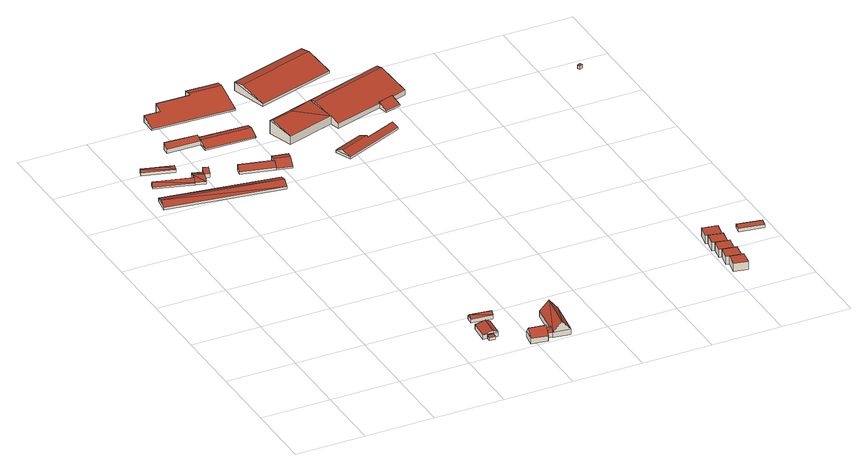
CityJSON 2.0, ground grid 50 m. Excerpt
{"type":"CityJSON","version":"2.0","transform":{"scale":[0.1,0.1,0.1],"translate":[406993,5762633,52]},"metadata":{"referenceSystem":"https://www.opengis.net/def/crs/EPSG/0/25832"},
"CityObjects":{
"building1":{"type":"Building","attributes":{"Gemeindeschluessel":"05515000","Geometrietyp2DReferenz":"3000","function":"51002_1230","roofType":"5000","measuredHeight":3.34},"geometry":[{"type":"Solid","lod":"2","boundaries":[[[[0,1,2,3]],[[4,5,1,0]],[[6,7,5,4]],[[3,2,7,6]],[[0,8,4]],[[6,9,3]],[[8,0,3]],[[3,9,8]],[[4,8,9]],[[9,6,4]],[[1,5,7,2]]]],"semantics":{"surfaces":[{"type":"WallSurface"},{"type":"RoofSurface"},{"type":"GroundSurface"}],"values":[[0,0,0,0,1,0,1,1,1,1,2]]}}]},
"building2":{"type":"Building","attributes":{"Gemeindeschluessel":"05515000","Geometrietyp2DReferenz":"3000","function":"51002_1230"},"children":["building2-1","building2-2","building2-3"]},
"building2-1":{"type":"BuildingPart","attributes":{"roofType":"3100","measuredHeight":3.94},"parents":["building2"],"geometry":[{"type":"Solid","lod":"2","boundaries":[[[[10,11,12,13]],[[14,15,16,11,10]],[[17,18,19,20,21]],[[22,23,18,17]],[[24,25,22,17,26]],[[27,26,17]],[[26,27,10]],[[27,28,29,30,14,10]],[[28,27,17,21]],[[31,24,26,10,13]],[[12,11,16,19,18,23]],[[23,22,13,12]],[[32,21,20]],[[14,33,15]],[[19,16,15,20]],[[15,33,32,20]],[[21,32,29,28]],[[33,14,30]],[[32,33,30,29]],[[31,25,24]],[[31,13,22,25]]]],"semantics":{"surfaces":[{"type":"WallSurface"},{"type":"RoofSurface"},{"type":"GroundSurface"},{"type":"ClosureSurface"}],"values":[[0,0,0,0,1,1,1,1,0,0,2,3,0,0,3,3,0,0,3,0,3]]}}]},
"building2-2":{"type":"BuildingPart","attributes":{"roofType":"2100","measuredHeight":5.38},"parents":["building2"],"geometry":[{"type":"Solid","lod":"2","boundaries":[[[[34,35,23,22,36]],[[37,38,35,34]],[[31,13,12,38,37]],[[34,36,25,31,37]],[[23,35,38,12]],[[25,36,22]],[[23,12,13,22]],[[13,31,25,22]]]],"semantics":{"surfaces":[{"type":"WallSurface"},{"type":"RoofSurface"},{"type":"GroundSurface"},{"type":"ClosureSurface"}],"values":[[0,0,0,1,2,0,3,3]]}}]},
"building2-3":{"type":"BuildingPart","attributes":{"roofType":"3100","measuredHeight":3.43},"parents":["building2"],"geometry":[{"type":"Solid","lod":"2","boundaries":[[[[39,40,16,15]],[[41,42,40,39]],[[20,19,42,41]],[[39,43,41]],[[15,33,30,44,43]],[[43,39,15]],[[43,44,29,32,20]],[[20,41,43]],[[40,42,19,16]],[[19,20,15,16]],[[29,44,30]],[[32,33,15,20]],[[29,30,33,32]]]],"semantics":{"surfaces":[{"type":"WallSurface"},{"type":"RoofSurface"},{"type":"GroundSurface"},{"type":"ClosureSurface"}],"values":[[0,0,0,0,1,1,1,1,2,3,0,3,3]]}}]},
"building3":{"type":"Building","attributes":{"Gemeindeschluessel":"05515000","Geometrietyp2DReferenz":"3000","function":"51002_1230","roofType":"3100","measuredHeight":4.16},"geometry":[{"type":"Solid","lod":"2","boundaries":[[[[45,46,47,48]],[[49,50,46,45]],[[51,52,50,49]],[[48,47,52,51]],[[45,53,49]],[[51,54,48]],[[53,45,48]],[[48,54,53]],[[49,53,54]],[[54,51,49]],[[46,50,52,47]]]],"semantics":{"surfaces":[{"type":"WallSurface"},{"type":"RoofSurface"},{"type":"GroundSurface"}],"values":[[0,0,0,0,0,0,1,1,1,1,2]]}}]},
"building4":{"type":"Building","attributes":{"Gemeindeschluessel":"05515000","Geometrietyp2DReferenz":"3000","function":"31001_2700","roofType":"2100","measuredHeight":2.75},"geometry":[{"type":"Solid","lod":"2","boundaries":[[[[55,56,57,58]],[[59,60,56,55]],[[61,62,60,59]],[[58,57,62,61]],[[59,55,58,61]],[[56,60,62,57]]]],"semantics":{"surfaces":[{"type":"WallSurface"},{"type":"RoofSurface"},{"type":"GroundSurface"}],"values":[[0,0,0,0,1,2]]}}]},
"building5":{"type":"Building","attributes":{"Gemeindeschluessel":"05515000","Geometrietyp2DReferenz":"3000","function":"31001_2700","roofType":"5000","measuredHeight":5.14},"geometry":[{"type":"Solid","lod":"2","boundaries":[[[[63,64,65,66]],[[67,68,64,63]],[[69,70,68,67]],[[71,72,70,69]],[[73,74,72,71]],[[75,76,74,73]],[[66,65,76,75]],[[75,77,78,79,66]],[[80,79,78,81,82,83]],[[83,82,69,67]],[[82,81,71,69]],[[81,78,77,73,71]],[[80,83,67,63]],[[79,80,63,66]],[[77,75,73]],[[64,68,70,72,74,76,65]]]],"semantics":{"surfaces":[{"type":"WallSurface"},{"type":"RoofSurface"},{"type":"GroundSurface"}],"values":[[0,0,0,0,0,0,0,1,1,0,0,0,0,0,0,2]]}}]},
"building6":{"type":"Building","attributes":{"Gemeindeschluessel":"05515000","Geometrietyp2DReferenz":"3000","function":"51002_1230"},"children":["building6-1","building6-2"]},
"building6-1":{"type":"BuildingPart","attributes":{"roofType":"3100","measuredHeight":4.13},"parents":["building6"],"geometry":[{"type":"Solid","lod":"2","boundaries":[[[[84,85,86,87]],[[88,89,85,84]],[[90,91,89,88]],[[87,86,92,93]],[[94,95,96,97,98,99]],[[100,98,97,88]],[[100,88,84]],[[99,98,100,84,87]],[[97,96,101,90,88]],[[94,99,87,93]],[[85,89,91,92,86]],[[91,90,93,92]],[[101,96,95]],[[101,95,94,93,90]]]],"semantics":{"surfaces":[{"type":"WallSurface"},{"type":"RoofSurface"},{"type":"GroundSurface"},{"type":"ClosureSurface"}],"values":[[0,0,0,0,1,1,0,0,0,0,2,3,0,3]]}}]},
"building6-2":{"type":"BuildingPart","attributes":{"roofType":"2100","measuredHeight":5.26},"parents":["building6"],"geometry":[{"type":"Solid","lod":"2","boundaries":[[[[102,103,104,105]],[[106,94,93,92,103,102]],[[105,104,91,90,101]],[[95,106,102,105,101]],[[103,92,91,104]],[[94,106,95]],[[91,92,93,90]],[[90,93,94,95,101]]]],"semantics":{"surfaces":[{"type":"WallSurface"},{"type":"RoofSurface"},{"type":"GroundSurface"},{"type":"ClosureSurface"}],"values":[[0,0,0,1,2,0,3,3]]}}]},
"building7":{"type":"Building","attributes":{"Gemeindeschluessel":"05515000","Geometrietyp2DReferenz":"3000","function":"31001_2700","roofType":"3100","measuredHeight":4.74},"geometry":[{"type":"Solid","lod":"2","boundaries":[[[[107,108,109,110]],[[111,112,108,107]],[[113,114,112,111]],[[110,109,114,113]],[[107,115,111]],[[113,116,110]],[[110,116,115]],[[115,107,110]],[[116,113,111]],[[111,115,116]],[[108,112,114,109]]]],"semantics":{"surfaces":[{"type":"WallSurface"},{"type":"RoofSurface"},{"type":"GroundSurface"}],"values":[[0,0,0,0,0,0,1,1,1,1,2]]}}]},
"building8":{"type":"Building","attributes":{"Gemeindeschluessel":"05515000","Geometrietyp2DReferenz":"3000","function":"51002_1230","roofType":"5000","measuredHeight":7.28},"geometry":[{"type":"Solid","lod":"2","boundaries":[[[[117,118,119,120]],[[121,122,118,117]],[[123,124,122,121]],[[125,126,124,123]],[[127,128,126,125]],[[129,130,128,127]],[[131,132,130,129]],[[120,119,132,131]],[[133,134,131,129,127,125,123,121]],[[117,120,134,133]],[[117,133,121]],[[131,134,120]],[[118,122,124,126,128,130,132,119]]]],"semantics":{"surfaces":[{"type":"WallSurface"},{"type":"RoofSurface"},{"type":"GroundSurface"}],"values":[[0,0,0,0,0,0,0,0,1,1,0,0,2]]}}]},
"building9":{"type":"Building","attributes":{"Gemeindeschluessel":"05515000","Geometrietyp2DReferenz":"3000","function":"31001_1000","roofType":"5000","measuredHeight":9.2},"address":[{"country":"Germany","locality":"Münster","thoroughfareNumber":"60","thoroughfareName":"Coerder Liekweg"}],"geometry":[{"type":"Solid","lod":"2","boundaries":[[[[135,136,137,138]],[[139,140,136,135]],[[141,142,140,139]],[[143,144,142,141]],[[145,146,144,143]],[[138,137,146,145]],[[147,148,138,145,149]],[[147,150,139,148]],[[135,148,139]],[[150,147,149,143,141]],[[150,141,139]],[[149,145,143]],[[148,135,138]],[[136,140,142,144,146,137]]]],"semantics":{"surfaces":[{"type":"WallSurface"},{"type":"RoofSurface"},{"type":"GroundSurface"}],"values":[[0,0,0,0,0,0,1,1,1,0,0,0,0,2]]}}]},
"building10":{"type":"Building","attributes":{"Gemeindeschluessel":"05515000","Geometrietyp2DReferenz":"3000","function":"51002_1230"},"children":["building10-1","building10-2"]},
"building10-1":{"type":"BuildingPart","attributes":{"roofType":"3100","measuredHeight":4.6},"parents":["building10"],"geometry":[{"type":"Solid","lod":"2","boundaries":[[[[151,152,153,154]],[[155,156,152,151]],[[157,158,159,160]],[[154,153,158,157]],[[161,162,163,164]],[[162,161,165,166,151]],[[166,155,151]],[[165,161,164,157,160]],[[163,162,151,154]],[[164,163,154,157]],[[152,156,159,158,153]],[[156,155,160,159]],[[166,165,160,155]]]],"semantics":{"surfaces":[{"type":"WallSurface"},{"type":"RoofSurface"},{"type":"GroundSurface"},{"type":"ClosureSurface"}],"values":[[0,0,0,0,1,1,0,0,0,0,2,3,3]]}}]},
"building10-2":{"type":"BuildingPart","attributes":{"roofType":"2100","measuredHeight":4.35},"parents":["building10"],"geometry":[{"type":"Solid","lod":"2","boundaries":[[[[167,168,156,155,166,169]],[[170,171,168,167]],[[172,165,160,159,171,170]],[[167,169,172,170]],[[156,168,171,159]],[[166,165,172,169]],[[156,159,160,155]],[[160,165,166,155]]]],"semantics":{"surfaces":[{"type":"WallSurface"},{"type":"RoofSurface"},{"type":"GroundSurface"},{"type":"ClosureSurface"}],"values":[[0,0,0,1,2,0,3,3]]}}]},
"building11":{"type":"Building","attributes":{"Gemeindeschluessel":"05515000","Geometrietyp2DReferenz":"3000","function":"31001_2700","roofType":"3100","measuredHeight":6.51},"geometry":[{"type":"Solid","lod":"2","boundaries":[[[[173,174,142,175]],[[176,177,174,173]],[[178,144,177,176]],[[175,142,144,178]],[[173,179,176]],[[178,180,175]],[[180,179,173]],[[173,175,180]],[[179,180,178]],[[178,176,179]],[[174,177,144,142]]]],"semantics":{"surfaces":[{"type":"WallSurface"},{"type":"RoofSurface"},{"type":"GroundSurface"}],"values":[[0,0,0,0,0,0,1,1,1,1,2]]}}]},
"building12":{"type":"Building","attributes":{"Gemeindeschluessel":"05515000","Geometrietyp2DReferenz":"3000","function":"31001_2700","roofType":"3100","measuredHeight":11.07},"geometry":[{"type":"Solid","lod":"2","boundaries":[[[[181,182,183,184]],[[185,186,182,181]],[[187,188,186,185]],[[189,190,188,187]],[[191,192,190,189]],[[184,183,192,191]],[[193,194,191]],[[194,184,191]],[[189,187,185,181,193]],[[194,193,181]],[[193,191,189]],[[194,181,184]],[[182,186,188,190,192,183]]]],"semantics":{"surfaces":[{"type":"WallSurface"},{"type":"RoofSurface"},{"type":"GroundSurface"}],"values":[[0,0,0,0,0,0,1,1,1,1,0,0,2]]}}]},
"building13":{"type":"Building","attributes":{"Gemeindeschluessel":"05515000","Geometrietyp2DReferenz":"3000","function":"51002_1230","roofType":"3100","measuredHeight":7.58},"geometry":[{"type":"Solid","lod":"2","boundaries":[[[[195,196,197,198]],[[199,200,196,195]],[[201,202,200,199]],[[198,197,202,201]],[[195,203,199]],[[201,204,198]],[[198,204,203,195]],[[199,203,204,201]],[[196,200,202,197]]]],"semantics":{"surfaces":[{"type":"WallSurface"},{"type":"RoofSurface"},{"type":"GroundSurface"}],"values":[[0,0,0,0,0,0,1,1,2]]}}]},
"building14":{"type":"Building","attributes":{"Gemeindeschluessel":"05515000","Geometrietyp2DReferenz":"3000","function":"51002_1230","roofType":"5000","measuredHeight":4.3},"geometry":[{"type":"Solid","lod":"2","boundaries":[[[[205,206,207,208]],[[209,210,206,205]],[[211,212,210,209]],[[213,214,212,211]],[[215,216,214,213]],[[208,207,216,215]],[[217,205,208,218]],[[211,209,217,218,215,213]],[[215,218,208]],[[205,217,209]],[[206,210,212,214,216,207]]]],"semantics":{"surfaces":[{"type":"WallSurface"},{"type":"RoofSurface"},{"type":"GroundSurface"}],"values":[[0,0,0,0,0,0,1,1,0,0,2]]}}]},
"building15":{"type":"Building","attributes":{"Gemeindeschluessel":"05515000","Geometrietyp2DReferenz":"3000","function":"51002_1230"},"children":["building15-1","building15-2","building15-3"]},
"building15-1":{"type":"BuildingPart","attributes":{"roofType":"2100","measuredHeight":4.7},"parents":["building15"],"geometry":[{"type":"Solid","lod":"2","boundaries":[[[[219,220,221,222,223]],[[224,225,226,227,228]],[[223,222,225,224]],[[228,229,230,219,223,224]],[[221,231,232,226,225,222]],[[220,219,230,233]],[[231,221,220,233]],[[233,230,229,234]],[[232,231,233,234]],[[227,234,229,228]],[[226,232,234,227]]]],"semantics":{"surfaces":[{"type":"WallSurface"},{"type":"RoofSurface"},{"type":"GroundSurface"},{"type":"ClosureSurface"}],"values":[[0,0,0,1,2,0,3,0,3,0,3]]}}]},
"building15-2":{"type":"BuildingPart","attributes":{"roofType":"3100","measuredHeight":10.74},"parents":["building15"],"geometry":[{"type":"Solid","lod":"2","boundaries":[[[[235,236,221,220]],[[237,238,236,235]],[[239,240,241,242,243]],[[244,245,240,239]],[[246,247,245,244]],[[227,226,247,246]],[[239,243,248,244]],[[249,237,235,220,233,234,227,246,244,248]],[[231,221,236,238,250,241,240,245,247,226,232]],[[232,234,233,231]],[[221,231,233,220]],[[249,248,251]],[[238,237,249,251,250]],[[242,251,248,243]],[[241,250,251,242]],[[226,227,234,232]]]],"semantics":{"surfaces":[{"type":"WallSurface"},{"type":"RoofSurface"},{"type":"GroundSurface"},{"type":"ClosureSurface"}],"values":[[0,0,0,0,0,0,1,1,2,3,3,0,3,0,3,3]]}}]},
"building15-3":{"type":"BuildingPart","attributes":{"roofType":"5000","measuredHeight":10.9},"parents":["building15"],"geometry":[{"type":"Solid","lod":"2","boundaries":[[[[242,241,252,253]],[[254,255,238,237]],[[253,252,255,254]],[[249,251,242,256,237]],[[254,257,253]],[[253,257,256,242]],[[237,256,257,254]],[[241,250,238,255,252]],[[238,250,251,249,237]],[[250,241,242,251]]]],"semantics":{"surfaces":[{"type":"WallSurface"},{"type":"RoofSurface"},{"type":"GroundSurface"},{"type":"ClosureSurface"}],"values":[[0,0,0,1,0,1,1,2,3,3]]}}]},
"building16":{"type":"Building","attributes":{"Gemeindeschluessel":"05515000","Geometrietyp2DReferenz":"3000","function":"31001_1000","roofType":"1000","measuredHeight":6.08},"address":[{"country":"Germany","locality":"Münster","thoroughfareNumber":"62","thoroughfareName":"Zum Heidehof"}],"geometry":[{"type":"Solid","lod":"2","boundaries":[[[[258,259,260,261]],[[262,263,259,258]],[[264,265,263,262]],[[266,267,265,264]],[[261,260,267,266]],[[264,262,258,261,266]],[[259,263,265,267,260]]]],"semantics":{"surfaces":[{"type":"WallSurface"},{"type":"RoofSurface"},{"type":"GroundSurface"}],"values":[[0,0,0,0,0,1,2]]}}]},
"building17":{"type":"Building","attributes":{"Gemeindeschluessel":"05515000","Geometrietyp2DReferenz":"3000","function":"31001_1000","roofType":"1000","measuredHeight":6.12},"address":[{"country":"Germany","locality":"Münster","thoroughfareNumber":"64","thoroughfareName":"Zum Heidehof"}],"geometry":[{"type":"Solid","lod":"2","boundaries":[[[[268,269,270,271]],[[272,273,269,268]],[[274,275,273,272]],[[262,276,275,274]],[[258,277,276,262]],[[271,270,277,258]],[[262,274,272,268,271,258]],[[269,273,275,276,277,270]]]],"semantics":{"surfaces":[{"type":"WallSurface"},{"type":"RoofSurface"},{"type":"GroundSurface"}],"values":[[0,0,0,0,0,0,1,2]]}}]},
"building18":{"type":"Building","attributes":{"Gemeindeschluessel":"05515000","Geometrietyp2DReferenz":"3000","function":"31001_1000","roofType":"1000","measuredHeight":6.12},"address":[{"country":"Germany","locality":"Münster","thoroughfareNumber":"66","thoroughfareName":"Zum Heidehof"}],"geometry":[{"type":"Solid","lod":"2","boundaries":[[[[278,279,280,281]],[[282,283,279,278]],[[284,285,283,282]],[[272,273,285,284]],[[268,269,273,272]],[[281,280,269,268]],[[272,284,282,278,281,268]],[[279,283,285,273,269,280]]]],"semantics":{"surfaces":[{"type":"WallSurface"},{"type":"RoofSurface"},{"type":"GroundSurface"}],"values":[[0,0,0,0,0,0,1,2]]}}]},
"building19":{"type":"Building","attributes":{"Gemeindeschluessel":"05515000","Geometrietyp2DReferenz":"3000","function":"31001_1000","roofType":"1000","measuredHeight":6.21},"address":[{"country":"Germany","locality":"Münster","thoroughfareNumber":"68","thoroughfareName":"Zum Heidehof"}],"geometry":[{"type":"Solid","lod":"2","boundaries":[[[[286,287,288,289]],[[290,291,287,286]],[[292,293,291,290]],[[282,283,293,292]],[[278,279,283,282]],[[289,288,279,278]],[[282,292,290,286,289,278]],[[287,291,293,283,279,288]]]],"semantics":{"surfaces":[{"type":"WallSurface"},{"type":"RoofSurface"},{"type":"GroundSurface"}],"values":[[0,0,0,0,0,0,1,2]]}}]},
"building20":{"type":"Building","attributes":{"Gemeindeschluessel":"05515000","Geometrietyp2DReferenz":"3000","function":"31001_1000","roofType":"1000","measuredHeight":6.35},"address":[{"country":"Germany","locality":"Münster","thoroughfareNumber":"70","thoroughfareName":"Zum Heidehof"}],"geometry":[{"type":"Solid","lod":"2","boundaries":[[[[294,295,296,297]],[[298,299,295,294]],[[290,300,299,298]],[[286,301,300,290]],[[297,296,301,286]],[[290,298,294,297,286]],[[295,299,300,301,296]]]],"semantics":{"surfaces":[{"type":"WallSurface"},{"type":"RoofSurface"},{"type":"GroundSurface"}],"values":[[0,0,0,0,0,1,2]]}}]},
"building21":{"type":"Building","attributes":{"Gemeindeschluessel":"05515000","Geometrietyp2DReferenz":"3000","function":"31001_2460","roofType":"1000","measuredHeight":2.37},"geometry":[{"type":"Solid","lod":"2","boundaries":[[[[302,303,304,305]],[[306,307,303,302]],[[308,309,307,306]],[[305,304,309,308]],[[306,302,305,308]],[[303,307,309,304]]]],"semantics":{"surfaces":[{"type":"WallSurface"},{"type":"RoofSurface"},{"type":"GroundSurface"}],"values":[[0,0,0,0,1,2]]}}]},
"building22":{"type":"Building","attributes":{"Gemeindeschluessel":"05515000","Geometrietyp2DReferenz":"3000","function":"31001_2500","roofType":"1000","measuredHeight":2.61},"address":[{"country":"Germany","locality":"Münster","thoroughfareNumber":"95","thoroughfareName":"Zum Heidehof"}],"geometry":[{"type":"Solid","lod":"2","boundaries":[[[[310,311,312,313]],[[314,315,311,310]],[[316,317,315,314]],[[313,312,317,316]],[[314,310,313,316]],[[311,315,317,312]]]],"semantics":{"surfaces":[{"type":"WallSurface"},{"type":"RoofSurface"},{"type":"GroundSurface"}],"values":[[0,0,0,0,1,2]]}}]}
},
"vertices":[
[238,2715,215],[238,2715,191],[18,2777,191],[18,2777,215],[226,2671,215],[226,2671,191],[6,2732,215],[6,2732,191],[172,2710,225],[12,2754,225],
[367,2516,170],[367,2516,151],[385,2584,151],[385,2584,170],[299,2535,170],[299,2535,165],[299,2535,151],[328,2649,170],[328,2649,151],[310,2580,151],[310,2580,165],[310,2580,170],[397,2630,170],[397,2630,151],[385,2584,186],[386,2588,185],[382,2573,190],[313,2592,190],[310,2580,186],[308,2572,183],[305,2560,179],[385,2584,183],[310,2578,170],[301,2544,170],
[434,2621,204],[434,2621,151],[397,2630,204],[423,2575,183],[423,2575,151],
[31,2611,165],[31,2611,151],[42,2656,165],[42,2656,151],[40,2647,185],[308,2571,185],
[857,2415,124],[857,2415,104],[33,2537,104],[33,2537,124],[839,2296,124],[839,2296,104],[15,2420,124],[15,2420,104],[848,2355,145],[24,2479,145],
[1241,214,38],[1241,214,10],[1238,184,10],[1238,184,31],[1281,210,38],[1281,210,10],[1279,180,31],[1279,180,10],
[1296,348,41],[1296,348,8],[1222,356,8],[1222,356,41],[1325,345,41],[1325,345,8],[1310,206,41],[1310,206,8],[1281,210,41],[1281,210,8],[1241,214,41],[1241,214,8],[1208,218,41],[1208,218,8],[1241,214,50],[1279,210,60],[1294,349,60],[1296,348,59],[1281,210,59],[1310,206,47],[1325,345,47],
[846,2762,238],[846,2762,229],[849,2880,229],[849,2880,238],[491,2773,238],[491,2773,229],[492,2847,238],[492,2847,229],[492,2893,229],[492,2893,238],[492,2893,259],[492,2863,266],[492,2847,269],[492,2841,271],[848,2829,271],[849,2880,259],[846,2762,239],[492,2847,258],
[256,2902,282],[256,2902,229],[252,2852,229],[252,2852,258],[492,2893,280],
[1231,436,34],[1231,436,6],[1382,417,6],[1382,417,34],[1236,487,34],[1236,487,6],[1387,468,34],[1387,468,6],[1234,461,54],[1385,442,54],
[836,3288,361],[836,3288,302],[605,3292,302],[605,3292,361],[829,3020,312],[829,3020,302],[236,3040,313],[236,3040,302],[240,3159,348],[240,3159,302],[359,3158,349],[359,3158,302],[360,3227,370],[360,3227,302],[602,3222,370],[602,3222,302],[835,3230,374],[603,3237,374],
[1472,120,51],[1472,120,11],[1458,25,11],[1458,25,51],[1589,102,51],[1589,102,11],[1588,99,51],[1588,99,11],[1580,45,51],[1580,45,11],[1574,7,51],[1574,7,11],[1582,56,103],[1465,73,103],[1580,45,92],[1588,99,55],
[955,2446,159],[955,2446,146],[984,2568,146],[984,2568,159],[849,2472,159],[849,2472,146],[875,2590,159],[875,2590,146],[861,2523,146],[861,2523,159],[865,2542,192],[972,2517,192],[984,2568,181],[875,2590,181],[861,2523,183],[849,2472,160],
[612,2532,166],[612,2532,146],[849,2472,166],[623,2582,190],[623,2582,146],[861,2523,190],
[1629,93,45],[1629,93,11],[1588,99,45],[1620,39,45],[1620,39,11],[1580,45,45],[1624,66,76],[1584,72,76],
[1620,34,50],[1620,34,10],[1742,16,10],[1742,16,50],[1620,39,50],[1620,39,10],[1629,93,50],[1629,93,10],[1661,305,50],[1661,305,10],[1784,286,50],[1784,286,10],[1723,296,121],[1681,25,121],
[1514,3440,349],[1514,3440,287],[944,3264,287],[944,3264,349],[1586,3180,305],[1586,3180,287],[1021,3007,305],[1021,3007,287],[1533,3369,362],[965,3194,362],
[1525,2623,139],[1525,2623,119],[1311,2534,119],[1311,2534,139],[1553,2557,157],[1553,2557,119],[1775,2652,158],[1775,2652,119],[1793,2605,137],[1793,2605,119],[1357,2421,135],[1357,2421,119],[1549,2568,162],[1333,2479,162],
[1773,2835,204],[1773,2835,197],[1773,2835,160],[1791,2768,160],[1791,2768,173],[1904,2800,173],[1904,2800,160],[1884,2870,160],[1884,2870,197],[1884,2870,206],[1883,2872,207],[1772,2838,206],[1772,2838,160],[1883,2872,160],[1772,2838,198],[1883,2872,198],
[1428,2731,198],[1428,2731,160],[1407,2799,221],[1407,2799,160],[1920,3161,258],[1920,3161,160],[1350,2983,160],[1350,2983,257],[1350,2983,258],[1932,3119,267],[1932,3119,160],[1995,2907,198],[1995,2907,160],[1363,2941,267],[1406,2802,222],[1363,2941,160],[1363,2941,249],
[1006,2875,160],[1006,2875,258],[1061,2692,221],[1061,2692,160],[1179,2900,269],[1014,2849,269],
[3030,311,86],[3030,311,25],[3012,216,25],[3012,216,86],[3110,296,86],[3110,296,25],[3128,292,86],[3128,292,25],[3110,197,86],[3110,197,25],
[3027,409,86],[3027,409,24],[3009,315,24],[3009,315,86],[3106,394,86],[3106,394,24],[3126,390,86],[3126,390,24],[3110,296,24],[3030,311,24],
[3025,504,86],[3025,504,24],[3008,413,24],[3008,413,86],[3105,488,86],[3105,488,24],[3124,485,86],[3124,485,24],
[3022,600,86],[3022,600,24],[3004,508,24],[3004,508,86],[3113,582,86],[3113,582,24],[3122,581,86],[3122,581,24],
[3025,701,86],[3025,701,23],[3006,603,23],[3006,603,86],[3132,680,86],[3132,680,23],[3113,582,23],[3022,600,23],
[3278,709,40],[3278,709,16],[3267,652,16],[3267,652,40],[3452,677,40],[3452,677,16],[3441,621,40],[3441,621,16],
[3246,2890,41],[3246,2890,15],[3271,2901,15],[3271,2901,41],[3237,2910,41],[3237,2910,15],[3262,2922,41],[3262,2922,15]
]}
